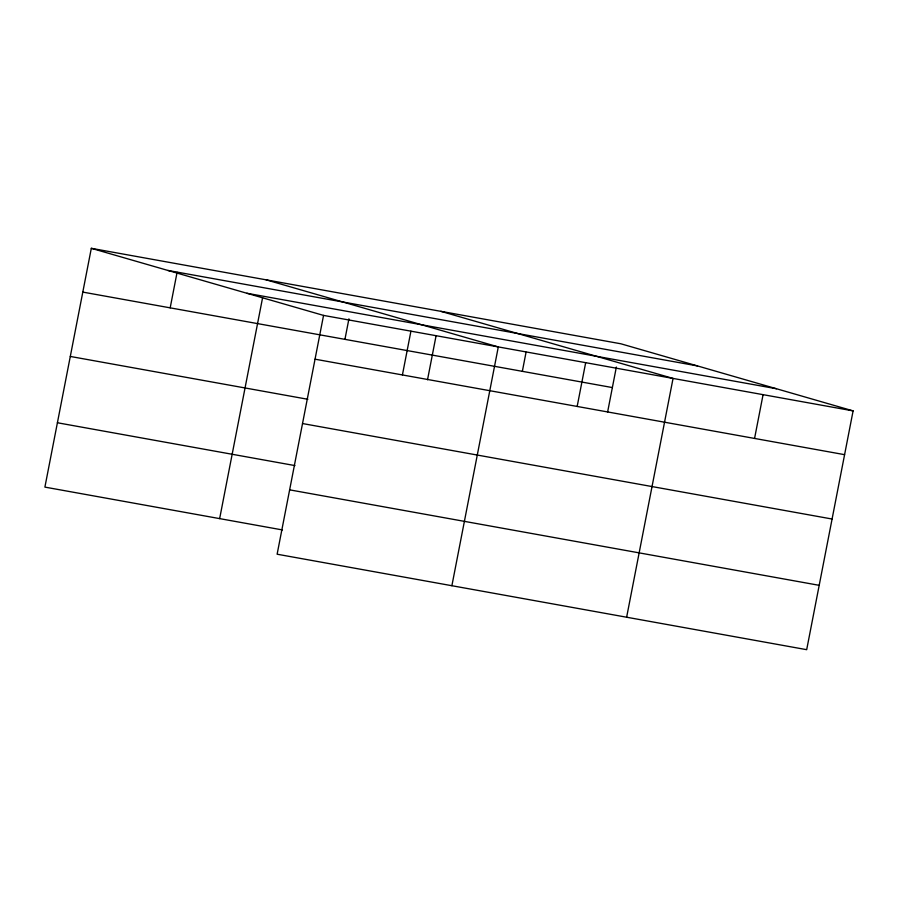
<?xml version="1.0" encoding="UTF-8"?>
<svg xmlns="http://www.w3.org/2000/svg" width="898" height="898" viewBox="0 0 898 898"><rect width="100%" height="100%" fill="white"/><g stroke="black" fill="none" stroke-linecap="round" stroke-linejoin="round"><path stroke-width="1.35" d="M91.315 248.319L323.549 315.411L277.123 554.212L806.685 649.681L853.1 410.891L620.877 343.788L91.315 248.319L44.9 487.109L282.455 529.943M170.182 307.846L177.097 272.274M219.651 518.617L262.609 297.608M344.933 339.354L348.929 318.835M402.416 374.937L410.925 331.16M427.527 379.753L436.035 335.953M451.885 585.721L498.3 346.92L266.066 279.817M522.344 371.334L526.06 352.184M577.167 406.446L585.676 362.669M607.576 412.216L616.354 367.046M626.636 617.218L673.051 378.428L440.828 311.325M754.567 438.437L763.076 394.66M167.948 270.455L697.51 365.935M246.905 293.264L776.467 388.744M323.549 315.411L853.1 410.891M82.807 292.097L612.369 387.566M315.041 359.189L844.591 454.669M70.302 356.45L307.857 399.284M302.525 423.542L832.076 519.022M57.405 422.756L294.959 465.591M289.639 489.848L819.189 585.328"/></g></svg>
